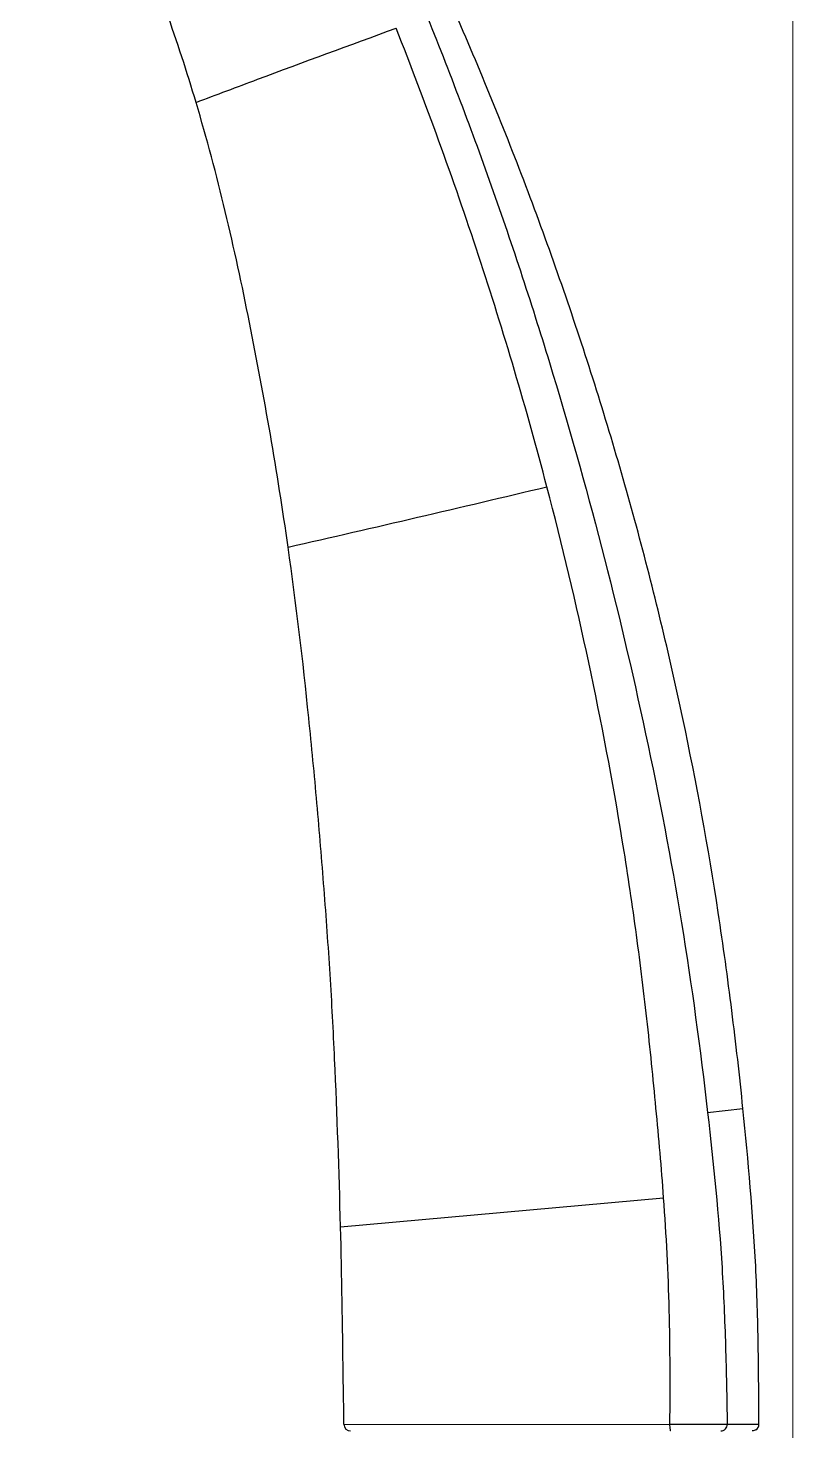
# Model space of a CAD drawing. Header units: millimetres. Extents: x 1122 to 8358, y -1894 to -296.
# Drawn here: x 7990.8 to 8047.8, y -760.7 to -656.1 of the extents above; entities that cross this region are included whole.
import ezdxf

# ---------------------------------------------------------------- set-up
doc = ezdxf.new("R2010")
doc.units = ezdxf.units.MM
doc.header["$LTSCALE"] = 3
doc.linetypes.add('DLB3013-CR2S_시공도$0$CENTER2', pattern=[28.575, 19.05, -3.175, 3.175, -3.175])
doc.layers.add('DEF_LAYER_ASSEM_MEMBER', color=7, linetype='Continuous')
doc.layers.add('DLB3013-CR2S_시공도$0$Cneter', color=1, linetype='DLB3013-CR2S_시공도$0$CENTER2', lineweight=13)
doc.layers.add('DLB3013-CR2S_시공도$0$치수선', color=7, linetype='Continuous', lineweight=20)

msp = doc.modelspace()

# ---------------------------------------------------------------- linework, layer by layer
at = {"layer": 'DEF_LAYER_ASSEM_MEMBER', "color": 9, "linetype": 'Continuous'}
for p, q in [((8041.45, -736.96), (8044.08, -736.66)), ((8014.09, -745.47), (8038.17, -743.3)), ((8014.34, -760.2), (8038.64, -760.18)), ((8038.64, -760.18), (8042.9, -760.18)), ((8042.9, -760.18), (8045.27, -760.19))]:
    msp.add_line(p, q, dxfattribs=at)
msp.add_arc((7491.67, 1571.23), 2324.6, 282.88834, 283.3766, dxfattribs=at)
at = {"layer": 'DEF_LAYER_ASSEM_MEMBER', "color": 7, "linetype": 'Continuous'}
for centre, start, end in [((8014.84, -760.19), 180.7172, 269.999), ((8044.77, -760.19), 304.2671, 0.2061)]:
    msp.add_arc(centre, 0.5, start, end, dxfattribs=at)
for points, start_tangent, end_tangent in [([(8044.08, -736.66), (8043.25, -729.35), (8042.24, -722.05), (8039.6, -707.57), (8036.14, -693.25), (8031.9, -679.15), (8026.91, -665.3), (8021.19, -651.73), (8014.79, -638.47), (8007.68, -625.57)], (-0.100168, 0.99497), (-0.508324, 0.861166)), ([(8003.32, -661.65), (8001.11, -654.88), (7998.49, -648.27), (7996.96, -645.07), (7995.24, -641.97), (7993.25, -639.03), (7990.8, -636.48)], (-0.285224, 0.958461), (-0.769702, 0.638404)), ([(8010.18, -694.8), (8007.3, -678.05), (8005.5, -669.78), (8003.32, -661.65)], (-0.141331, 0.989962), (-0.285224, 0.958461)), ([(8014.09, -745.47), (8013.65, -732.97), (8013.31, -726.64), (8012.86, -720.28), (8012.33, -713.9), (8011.72, -707.52), (8010.18, -694.8)], (-0.025713, 0.999669), (-0.141331, 0.989962)), ([(8045.27, -760.19), (8045.22, -754.3), (8045.03, -748.41), (8044.08, -736.66)], (-0.003477, 0.999994), (-0.100168, 0.99497)), ([(8014.34, -760.2), (8014.29, -756.52), (8014.09, -745.47)], (-0.012417, 0.999923), (-0.025713, 0.999669)), ([(8045.05, -760.6), (8044.77, -760.69)], (-0.826364, -0.563136), (-1, 0.000005))]:
    msp.add_spline(points, degree=3, dxfattribs=dict(at, start_tangent=start_tangent, end_tangent=end_tangent))
at = {"layer": 'DEF_LAYER_ASSEM_MEMBER', "color": 9, "linetype": 'Continuous'}
for points, start_tangent, end_tangent in [([(8008.15, -628.23), (8020.07, -654.07), (8025.17, -667.44), (8029.66, -681.04), (8033.54, -694.8), (8036.83, -708.72), (8039.5, -722.8), (8041.45, -736.96)], (0.466071, -0.884747), (0.115257, -0.993336)), ([(8003.32, -661.65), (8007.91, -659.92), (8018.23, -656.11)], (0.935309, 0.353833), (0.938377, 0.345613)), ([(8029.47, -690.3), (8024.37, -673.05), (8018.23, -656.11)], (-0.253686, 0.967287), (-0.367796, 0.929907)), ([(8038.17, -743.3), (8037.6, -736.63), (8036.92, -729.96), (8036.09, -723.3), (8035.09, -716.65), (8032.59, -703.41), (8029.47, -690.3)], (-0.071805, 0.997419), (-0.253688, 0.967286)), ([(8041.45, -736.96), (8042.52, -748.54), (8042.78, -754.36), (8042.91, -760.18)], (0.115261, -0.993335), (0.016464, -0.999864)), ([(8038.64, -760.18), (8038.59, -751.69), (8038.17, -743.3)], (0.004927, 0.999988), (-0.071806, 0.997419)), ([(8038.7, -760.69), (8038.68, -760.65), (8038.66, -760.54), (8038.65, -760.38), (8038.64, -760.18)], (-0.999995, 0.003142), (0.001427, 0.999999)), ([(8042.43, -760.69), (8042.77, -760.54), (8042.9, -760.18)], (1, 0.000043), (-0.012054, 0.999927))]:
    msp.add_spline(points, degree=3, dxfattribs=dict(at, start_tangent=start_tangent, end_tangent=end_tangent))
at = {"layer": 'DLB3013-CR2S_시공도$0$Cneter', "lineweight": 5, "ltscale": 0.5}
msp.add_line((8029.81, -973.6), (8029.81, -760.36), dxfattribs=at)
at = {"layer": 'DLB3013-CR2S_시공도$0$치수선'}
msp.add_line((8047.81, -1033.73), (8047.81, -542.05), dxfattribs=at)

doc.saveas('drawing.dxf')
